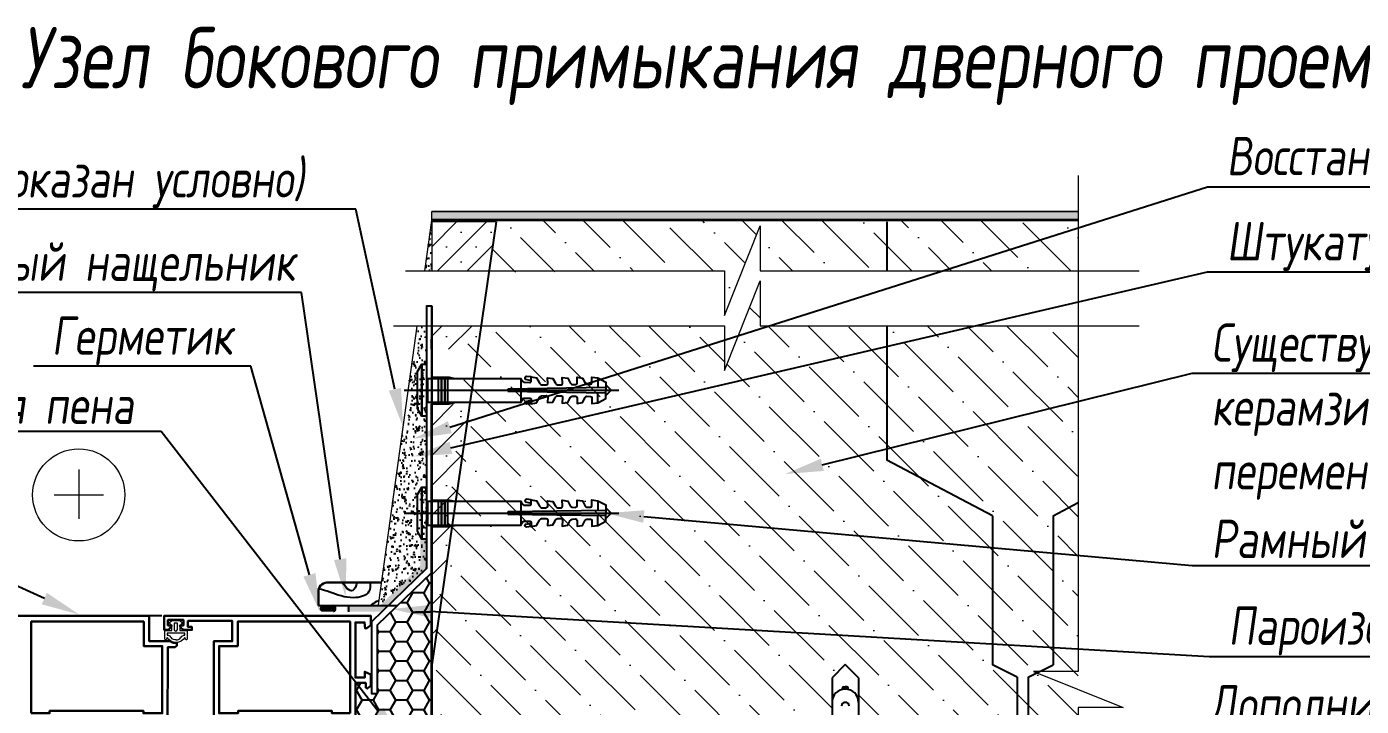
# Model space of a CAD drawing. Header units: millimetres. Extents: x 215300 to 349394, y -116838 to -1602.
# Drawn here: x 268752 to 277463, y -104367 to -99930 of the extents above; entities that cross this region are included whole.
import ezdxf
from ezdxf import colors
from ezdxf.entities.mleader import LeaderData, LeaderLine
from ezdxf.math import Vec2, Vec3

# ---------------------------------------------------------------- set-up
doc = ezdxf.new("R2010")
doc.units = ezdxf.units.MM
for name, color, linetype in [('!!_для разрезов', 7, 'Continuous'), ('_Дюбель', 5, 'Continuous'), ('A-OKNO-RAM', 140, 'Continuous'), ('АР_Таблицы', 250, 'Continuous'), ('Тонкая', 7, 'Continuous')]:
    doc.layers.add(name, color=color, linetype=linetype)
for name, color, linetype, lineweight in [('+АР_Размеры', 252, 'Continuous', 9), ('_Линии для надписей', 5, 'Continuous', 9), ('_Штриховки', 250, 'Continuous', 13), ('PDF _Геометрия', 7, 'Continuous', 0), ('TN-СТЯЖКА', 252, 'Continuous', 15), ('АР_Тонкие', 250, 'Continuous', 5), ('Рисунок', 6, 'Continuous', 35)]:
    doc.layers.add(name, color=color, linetype=linetype, lineweight=lineweight)
doc.styles.add('Архитект', font='isocpeur.ttf', dxfattribs={"width": 0.8, "oblique": 8})

msp = doc.modelspace()

# ---------------------------------------------------------------- hatches: boundary and pattern name
at = {"layer": '!!_для разрезов', "linetype": 'Continuous', "lineweight": 18}
h = msp.add_hatch(dxfattribs=at)
h.set_pattern_fill('SACNCR', color=253, scale=57.83317, angle=-90)
h.set_pattern_definition([(45, (-860933.48, -1068734.45), (97.379378, -97.379378), []), (45, (-860933.48, -1068637.07), (97.379378, -97.379378), [0, -137.715236])])
h.paths.add_polyline_path([(271643.3, -102393.738), (271395.567, -102393.738), (271395.567, -102979.876), (271386.603, -104095.197), (271395.567, -104095.197)])
h.paths.add_polyline_path([(271717.807, -101882.013), (271397.23, -101882.013), (271397.23, -101754.585), (271395.567, -101754.585), (271395.567, -102035.105), (271695.517, -102035.105)])
h.paths.add_polyline_path([(271395.567, -101523.381), (271770.024, -101523.381), (271816.593, -101203.538), (271395.567, -101205.423)])
h = msp.add_hatch()
h.set_pattern_fill('AR-CONC', scale=0.578332, angle=90, style=0)
h.set_pattern_definition([(40, (2359850.68, -3208533.44), (-9.2180785, 105.3631696), [11.017219, -121.189408]), (95, (2359850.68, -3208533.44), (110.4941134, -20.3820435), [8.813775, -96.9515265]), (349.549, (2359849.91, -3208524.66), (101.275532, 84.981507), [9.3631903, -102.9950928]), (43.8158, (2359880.06, -3208533.44), (-24.314411, 156.773603), [16.5258284, -181.784112]), (353.3644, (2359878.03, -3208520.37), (143.094043, 137.298395), [14.0447854, -154.492639]), (98.816, (2359880.06, -3208533.44), (143.0937895, 137.29861), [13.220663, -145.42729]), (69, (2359872.71, -3208518.75), (-59.1433913, 87.6836915), [11.017219, -121.189408]), (124, (2359872.71, -3208518.75), (106.52174, 35.7420722), [8.813775, -96.9515265]), (18.5486, (2359867.79, -3208511.44), (47.3785857, 123.4255223), [9.3631903, -102.9950928]), (52.5, (2359850.68, -3208533.437), (48.9008595, 1.78623717), [0, -95.7763565, 0, -98.420489, 0, -97.3187671]), (82.5, (2359850.68, -3208533.437), (57.9376023, 38.6439291), [0, -56.11436835, 0, -93.5729127, 0, -37.0913037]), (122.5, (2359850.68, -3208566.195), (-3.31311426, 78.41633964), [0, -36.7240631, 0, -114.5790767, 0, -152.0376211]), (132.5, (2359850.68, -3208580.884), (14.7049458, 85.6678015), [0, -47.741282, 0, -76.0922587, 0, -107.9687454])])
h.paths.add_polyline_path([(271395.567, -101135.69), (271395.567, -101192.366), (275615.809, -101192.366), (275615.809, -101135.69)])
h = msp.add_hatch()
h.set_pattern_fill('AR-CONC', scale=0.578332, angle=90, style=0)
h.set_pattern_definition([(40, (2360428.56, -3209310.245), (-9.2180785, 105.3631696), [11.017219, -121.189408]), (95, (2360428.56, -3209310.25), (110.4941134, -20.3820435), [8.813775, -96.9515265]), (349.549, (2360427.79, -3209301.47), (101.275532, 84.981507), [9.3631903, -102.9950928]), (43.8158, (2360457.94, -3209310.25), (-24.314411, 156.773603), [16.5258284, -181.784112]), (353.3644, (2360455.91, -3209297.18), (143.094043, 137.298395), [14.0447854, -154.492639]), (98.816, (2360457.94, -3209310.25), (143.0937895, 137.29861), [13.220663, -145.42729]), (69, (2360450.59, -3209295.56), (-59.1433913, 87.6836915), [11.017219, -121.189408]), (124, (2360450.59, -3209295.56), (106.52174, 35.7420722), [8.813775, -96.9515265]), (18.5486, (2360445.66, -3209288.25), (47.3785857, 123.4255223), [9.3631903, -102.9950928]), (52.5, (2360428.556, -3209310.245), (48.9008595, 1.78623717), [0, -95.7763565, 0, -98.420489, 0, -97.3187671]), (82.5, (2360428.556, -3209310.245), (57.9376023, 38.6439291), [0, -56.11436835, 0, -93.5729127, 0, -37.0913037]), (122.5, (2360428.556, -3209343.003), (-3.31311426, 78.41633964), [0, -36.7240631, 0, -114.5790767, 0, -152.0376211]), (132.5, (2360428.556, -3209357.69), (14.7049458, 85.6678015), [0, -47.741282, 0, -76.0922587, 0, -107.9687454])])
h.paths.add_polyline_path([(271395.567, -101192.366), (271349.655, -101523.381), (271395.567, -101523.381)])
h = msp.add_hatch()
h.set_pattern_fill('AR-CONC', scale=0.578332, angle=90, style=0)
h.set_pattern_definition([(40, (2360659.89, -3209310.245), (-9.2180785, 105.3631696), [11.017219, -121.189408]), (95, (2360659.89, -3209310.25), (110.4941134, -20.3820435), [8.813775, -96.9515265]), (349.549, (2360659.12, -3209301.47), (101.275532, 84.981507), [9.3631903, -102.9950928]), (43.8158, (2360689.27, -3209310.25), (-24.314411, 156.773603), [16.5258284, -181.784112]), (353.3644, (2360687.24, -3209297.18), (143.094043, 137.298395), [14.0447854, -154.492639]), (98.816, (2360689.27, -3209310.25), (143.0937895, 137.29861), [13.220663, -145.42729]), (69, (2360681.92, -3209295.56), (-59.1433913, 87.6836915), [11.017219, -121.189408]), (124, (2360681.92, -3209295.56), (106.52174, 35.7420722), [8.813775, -96.9515265]), (18.5486, (2360676.99, -3209288.25), (47.3785857, 123.4255223), [9.3631903, -102.9950928]), (52.5, (2360659.89, -3209310.245), (48.9008595, 1.78623717), [0, -95.7763565, 0, -98.420489, 0, -97.3187671]), (82.5, (2360659.89, -3209310.245), (57.9376023, 38.6439291), [0, -56.11436835, 0, -93.5729127, 0, -37.0913037]), (122.5, (2360659.89, -3209343.003), (-3.31311426, 78.41633964), [0, -36.7240631, 0, -114.5790767, 0, -152.0376211]), (132.5, (2360659.89, -3209357.69), (14.7049458, 85.6678015), [0, -47.741282, 0, -76.0922587, 0, -107.9687454])])
h.paths.add_polyline_path([(271299.912, -101882.013), (271046.558, -103708.614), (271360.771, -103466.127), (271360.771, -101882.013)])
for points in [[(271060.711, -103708.344), (270840.695, -103708.344), (270840.695, -103748.706), (270910.756, -103748.706), (271070.915, -103748.975), (271360.274, -103464.267), (271360.324, -103275.34), (271321.624, -103275.34), (271321.574, -103447.889)], [(270678.341, -103708.614, 0.69757522), (270677.607, -103748.975), (270754.761, -103748.975, 0.69757522), (270754.026, -103708.614)], [(270678.341, -103708.614, 0.69757522), (270677.607, -103748.975), (270754.761, -103748.975, 0.69757522), (270754.026, -103708.614)]]:
    msp.add_hatch(color=256).paths.add_polyline_path(points)
at = {"ltscale": 100}
h = msp.add_hatch(dxfattribs=at)
h.set_pattern_fill('HONEY', color=256, scale=23.133268, angle=180, style=0)
h.set_pattern_definition([(180, (-90019.696, -1004060.76), (-110.172189, 63.607928), [73.448126, -146.896252]), (60, (-90019.696, -1004060.76), (110.172176, 63.6079507), [73.448126, -146.896252]), (120, (-90019.696, -1004060.76), (-1.3e-05, 127.2158786), [-146.896252, 73.448126])])
h.paths.add_polyline_path([(271042.625, -103835.003), (271395.567, -103495.407), (271395.567, -105142.534), (271104.369, -105142.534), (271104.369, -105024.117), (270894.37, -105024.117), (270901.894, -104213.866), (271003.091, -104213.866), (271003.091, -104282.557), (271042.625, -104282.557)])
at = {"layer": '_Штриховки'}
h = msp.add_hatch(dxfattribs=at)
h.set_pattern_fill('ANSI36', color=256, scale=57.83317, style=0)
h.set_pattern_definition([(135, (373575, -116693.16), (-97.37938, 357.05772), [459.0508, -91.81016, 0, -91.81016])])
h.paths.add_polyline_path([(271768.522, -101533.692), (273305.666, -101523.381), (273305.666, -101815.797), (273538.798, -101230.965), (273538.798, -101523.381), (275615.809, -101523.381), (275615.809, -101192.366), (271821.308, -101192.366)])
h.paths.add_polyline_path([(273305.666, -101882.013), (271645.11, -101882.013), (271395.567, -104095.197), (271395.567, -105023.491), (272788.19, -105714.526), (274008.347, -105714.526), (274008.347, -104181.498), (274095.096, -104094.749), (274181.845, -104181.498), (274181.845, -105714.526), (275615.809, -105714.526), (275615.809, -101882.013), (273538.798, -101882.013), (273538.798, -101589.598), (273305.666, -102174.429)])

# ---------------------------------------------------------------- linework, layer by layer
at = {"layer": '!!_для разрезов', "color": 251, "linetype": 'Continuous', "lineweight": 18}
for points in [[(271770.024, -101523.381), (271816.593, -101203.538), (271395.567, -101205.423), (271395.567, -101523.381)], [(271395.567, -101754.585), (271395.567, -102035.105)], [(271395.567, -102393.738), (271395.567, -102979.876), (271395.567, -102979.876), (271395.567, -104095.197), (271717.807, -101882.013)], [(271395.567, -104095.197), (271394.112, -104863.271), (271395.567, -105023.491), (272771.997, -105674.043), (272788.19, -105714.526), (271395.567, -105714.526), (271395.567, -104095.197)]]:
    msp.add_lwpolyline(points, dxfattribs=at)
at = {"layer": '+АР_Размеры', "ltscale": 100}
for points in [[(275615.809, -100901.596), (275615.809, -104140.437), (275323.393, -104140.437), (275908.224, -104373.57), (275615.809, -104373.57), (275615.809, -108703.435)], [(271224.466, -101523.381), (273305.666, -101523.381), (273305.666, -101815.797), (273538.798, -101230.965), (273538.798, -101523.381), (276012.932, -101523.381)], [(271145.355, -101882.013), (273305.666, -101882.013), (273305.666, -102174.429), (273538.798, -101589.598), (273538.798, -101882.013), (276012.932, -101882.013)], [(269091.333, -102821.32), (269091.333, -103143.069)], [(268930.459, -102986.68), (269252.208, -102986.68)]]:
    msp.add_lwpolyline(points, dxfattribs=at)
msp.add_circle((269091.333, -102986.68), 300.712, dxfattribs=at)
for p, q in [((271395.567, -101754.585, 0), (271395.567, -105017.334)), ((271397.23, -102218.062), (271509.553, -102218.062)), ((271509.553, -102218.062), (271546.493, -102225.638)), ((272479.249, -102221.998), (272479.249, -102286.343)), ((272531.291, -102268.975), (272566.586, -102303.39)), ((271215.118, -102303.39), (272616.738, -102303.39)), ((272531.291, -102285.543), (271892.526, -102295.364)), ((271892.526, -102295.364), (271892.526, -102303.39)), ((272531.291, -102321.237), (271892.526, -102311.416)), ((272479.249, -102384.782), (272479.249, -102320.436)), ((272531.291, -102337.805), (272566.586, -102303.39)), ((271397.23, -102391.042), (271509.553, -102391.042)), ((271509.553, -102391.042), (271546.493, -102384.284)), ((271397.23, -103020.297), (271509.553, -103020.297)), ((271509.553, -103020.297), (271546.493, -103027.873)), ((272479.249, -103024.233), (272479.249, -103088.578)), ((271215.118, -103105.625), (272616.738, -103105.625)), ((272531.291, -103087.778), (271892.526, -103097.599)), ((271892.526, -103097.599), (271892.526, -103105.625)), ((272531.291, -103123.471), (271892.526, -103113.651)), ((272479.249, -103187.017), (272479.249, -103122.671)), ((272531.291, -103071.21), (272566.586, -103105.625)), ((272531.291, -103140.039), (272566.586, -103105.625)), ((271397.23, -103193.277), (271509.553, -103193.277)), ((271509.553, -103193.277), (271546.493, -103186.519)), ((270655.487, -103708.614), (271168.393, -103708.614)), ((270655.487, -103708.614), (271168.393, -103708.614)), ((270855.013, -103748.975), (270855.013, -103708.614))]:
    msp.add_line(p, q)
at = {"lineweight": 30}
for p, q in [((270723.111, -103557.583), (271067.506, -103557.583)), ((270655.487, -103708.614), (270655.487, -103610.744))]:
    msp.add_line(p, q, dxfattribs=at)
at = {"ltscale": 100}
msp.add_line((271290.342, -103748.975), (271395.567, -103748.975), dxfattribs=at)
at = {"const_width": 8.675}
for points in [[(271395.567, -101135.69), (275615.809, -101135.69)], [(271349.655, -101523.381), (271395.567, -101192.366)], [(271046.558, -103708.614), (271299.912, -101882.013)]]:
    msp.add_lwpolyline(points, dxfattribs=at)
for points in [[(271397.23, -103493.807), (271397.23, -101754.585), (271360.771, -101754.585), (271360.771, -103466.127), (271003.091, -103815.159), (271003.091, -104282.557), (271042.625, -104282.557), (271042.625, -103835.003)], [(271331.188, -102473.089), (271301.925, -102421.618), (271301.925, -102181.798), (271331.188, -102133.594)], [(271331.188, -102133.594), (271360.771, -102133.643), (271360.771, -102473.137), (271331.188, -102473.089)], [(271369.173, -102225.638), (271978.209, -102225.638), (271978.209, -102384.284), (271369.173, -102384.284)], [(271459.226, -102225.638), (271438.255, -102225.638), (271438.255, -102384.284), (271459.226, -102384.284)], [(271480.198, -102225.638), (271459.226, -102225.638), (271459.226, -102384.284), (271480.198, -102384.284)], [(271501.169, -102225.638), (271480.198, -102225.638), (271480.198, -102384.284), (271501.169, -102384.284)], [(271331.188, -103275.324), (271301.925, -103223.852), (271301.925, -102984.033), (271331.188, -102935.829)], [(271331.188, -102935.829), (271360.771, -102935.878), (271360.771, -103275.372), (271331.188, -103275.324)], [(271369.173, -103027.873), (271978.209, -103027.873), (271978.209, -103186.519), (271369.173, -103186.519)], [(271459.226, -103027.873), (271438.255, -103027.873), (271438.255, -103186.519), (271459.226, -103186.519)], [(271480.198, -103027.873), (271459.226, -103027.873), (271459.226, -103186.519), (271480.198, -103186.519)], [(271501.169, -103027.873), (271480.198, -103027.873), (271480.198, -103186.519), (271501.169, -103186.519)]]:
    msp.add_lwpolyline(points, close=True)
for points in [[(271978.209, -102225.638, 0.13729106), (271997.439, -102251.203), (272035.935, -102251.672, 0.46714389), (272044.368, -102243.215), (272044.486, -102215.42), (272079.777, -102222.061), (272096.626, -102252.563, 0.20387197), (272112.938, -102268.097), (272141.62, -102268.788, 0.32098307), (272152.572, -102258.366), (272151.199, -102222.513), (272185.938, -102226.442), (272201.227, -102253.523, 0.30995909), (272217.523, -102267.708), (272237.198, -102267.743, 0.57018912), (272248.495, -102256.021), (272247.534, -102219.033), (272284.449, -102224.122), (272297.254, -102250.662, 0.23444999), (272313.228, -102265.158), (272334.84, -102265.635, 0.34499151), (272344.565, -102256.178), (272344.302, -102218.042), (272379.522, -102223.558), (272397.959, -102257.199, 0.20583325), (272407.684, -102264.291), (272431.339, -102263.766, 0.41139008), (272441.59, -102254.572), (272441.327, -102217.533), (272479.249, -102221.998), (272531.291, -102250.106), (272531.291, -102303.39, 6.88764558)], [(272044.486, -102215.42), (272015.274, -102212.86, 0.70861554), (272007.287, -102230.496), (272044.386, -102238.907)], [(271978.209, -102381.142, -0.13729106), (271997.439, -102355.577), (272035.935, -102355.108, -0.46714389), (272044.368, -102363.565), (272044.486, -102391.359), (272079.777, -102384.718), (272096.626, -102354.217, -0.20387197), (272112.938, -102338.682), (272141.62, -102337.992, -0.32098307), (272152.572, -102348.413), (272151.199, -102384.267), (272185.938, -102380.338), (272201.227, -102353.256, -0.30995909), (272217.523, -102339.071), (272237.198, -102339.037, -0.57018912), (272248.495, -102350.758), (272247.534, -102387.747), (272284.449, -102382.658), (272297.254, -102356.118, -0.23444999), (272313.228, -102341.621), (272334.84, -102341.145, -0.34499151), (272344.565, -102350.602), (272344.302, -102388.738), (272379.522, -102383.221), (272397.959, -102349.581, -0.20583325), (272407.684, -102342.488), (272431.339, -102343.014, -0.41139008), (272441.59, -102352.208), (272441.327, -102389.247), (272479.249, -102384.782), (272531.291, -102356.674), (272531.291, -102303.39, -6.88764558)], [(272044.486, -102391.359), (272015.274, -102393.92, -0.70861554), (272007.287, -102376.283), (272044.386, -102367.872)], [(271978.209, -103027.873, 0.13729106), (271997.439, -103053.437), (272035.935, -103053.906, 0.46714389), (272044.368, -103045.45), (272044.486, -103017.655), (272079.777, -103024.296), (272096.626, -103054.798, 0.20387197), (272112.938, -103070.332), (272141.62, -103071.023, 0.32098307), (272152.572, -103060.601), (272151.199, -103024.748), (272185.938, -103028.677), (272201.227, -103055.758, 0.30995909), (272217.523, -103069.943), (272237.198, -103069.977, 0.57018912), (272248.495, -103058.256), (272247.534, -103021.268), (272284.449, -103026.356), (272297.254, -103052.896, 0.23444999), (272313.228, -103067.393), (272334.84, -103067.87, 0.34499151), (272344.565, -103058.413), (272344.302, -103020.277), (272379.522, -103025.793), (272397.959, -103059.434, 0.20583325), (272407.684, -103066.526), (272431.339, -103066.001, 0.41139008), (272441.59, -103056.807), (272441.327, -103019.768), (272479.249, -103024.233), (272531.291, -103052.341), (272531.291, -103105.625, 6.88764558)], [(272044.486, -103017.655), (272015.274, -103015.095, 0.70861554), (272007.287, -103032.731), (272044.386, -103041.142)], [(271978.209, -103183.376, -0.13729106), (271997.439, -103157.812), (272035.935, -103157.343, -0.46714389), (272044.368, -103165.799), (272044.486, -103193.594), (272079.777, -103186.953), (272096.626, -103156.451, -0.20387197), (272112.938, -103140.917), (272141.62, -103140.226, -0.32098307), (272152.572, -103150.648), (272151.199, -103186.501), (272185.938, -103182.572), (272201.227, -103155.491, -0.30995909), (272217.523, -103141.306), (272237.198, -103141.272, -0.57018912), (272248.495, -103152.993), (272247.534, -103189.982), (272284.449, -103184.893), (272297.254, -103158.353, -0.23444999), (272313.228, -103143.856), (272334.84, -103143.38, -0.34499151), (272344.565, -103152.837), (272344.302, -103190.973), (272379.522, -103185.456), (272397.959, -103151.816, -0.20583325), (272407.684, -103144.723), (272431.339, -103145.249, -0.41139008), (272441.59, -103154.443), (272441.327, -103191.482), (272479.249, -103187.017), (272531.291, -103158.909), (272531.291, -103105.625, -6.88764558)], [(272044.486, -103193.594), (272015.274, -103196.154, -0.70861554), (272007.287, -103178.518), (272044.386, -103170.107)]]:
    msp.add_lwpolyline(points, format="xyb")
at = {"lineweight": 30}
msp.add_arc((270717.604, -103620.168), 62.827, 84.9708967, 171.372415, dxfattribs=at)
msp.add_arc((270746.967, -103728.93), 21.507, 291.2449673, 70.8396676)
msp.add_arc((270746.967, -103728.93), 21.507, 291.2449673, 70.8396676)
for points, knots in [([(270993.124, -103557.583), (270993.771, -103579.256), (270995.601, -103640.598), (270858.696, -103672.969), (270757.463, -103627.814), (270683.023, -103606.149), (270658.262, -103599.533)], [0, 0, 0, 0, 64.72057442, 183.17682664, 353.06472919, 436.18938341, 436.18938341, 436.18938341, 436.18938341]), ([(270905.709, -103557.583), (270904.964, -103573.242), (270878.983, -103641.127), (270839.353, -103597.876), (270809.777, -103557.583)], [32.80519013, 32.80519013, 32.80519013, 32.80519013, 75.16895584, 182.81129936, 182.81129936, 182.81129936, 182.81129936]), ([(271051.107, -103676.129), (271045.884, -103678.047), (271026.247, -103686.222), (271007.879, -103699.491), (270995.222, -103708.614)], [188.61808624, 188.61808624, 188.61808624, 188.61808624, 203.20601292, 243.42108842, 243.42108842, 243.42108842, 243.42108842])]:
    msp.add_open_spline(points, degree=3, knots=knots)
at = {"layer": '_Дюбель'}
for p, q in [((274095.096, -104094.749), (274008.347, -104181.498)), ((274181.845, -104181.498), (274095.096, -104094.749)), ((274008.347, -104181.498), (274008.347, -107299.185)), ((274181.845, -104181.498), (274181.845, -107299.185)), ((274076.171, -104255.591), (274076.171, -104246.534)), ((274076.171, -104246.534), (274095.096, -104246.534)), ((274084.263, -104238.443), (274095.096, -104238.443)), ((274095.096, -104254.119), (274095.016, -104254.119)), ((274105.93, -104238.443), (274095.096, -104238.443)), ((274114.021, -104246.534), (274095.096, -104246.534)), ((274095.096, -104254.119), (274095.176, -104254.119)), ((274114.021, -104255.591), (274114.021, -104246.534)), ((274094.531, -104340.811), (274095.096, -104340.811)), ((274095.661, -104340.811), (274095.096, -104340.811))]:
    msp.add_line(p, q, dxfattribs=at)
for centre, radius, start, end in [((274095.039, -104340.811), 86.692, 90, 180), ((274084.263, -104246.534), 8.091, 90, 180), ((274095.153, -104340.811), 86.692, 0, 90), ((274105.93, -104246.534), 8.091, 0, 90), ((274094.531, -104365.085), 24.274, 90, 180), ((274095.661, -104365.085), 24.274, 0, 90)]:
    msp.add_arc(centre, radius, start, end, dxfattribs=at)
at = {"layer": '_Линии для надписей'}
msp.add_lwpolyline([(271395.567, -103756.684), (271395.567, -103756.684), (271395.567, -105142.534), (271395.567, -105142.534)], close=True, dxfattribs=at)
at = {"layer": 'A-OKNO-RAM', "color": 8}
msp.add_line((269632.818, -103776.392, 0), (267678.284, -103776.392, 0), dxfattribs=at)
at = {"layer": 'PDF _Геометрия', "lineweight": 30}
msp.add_lwpolyline([(269552.901, -103776.392), (268645.656, -103776.392)], dxfattribs=at)
for points in [[(268781.635, -104412.373), (268781.635, -103812.988), (269515.51, -103812.988), (269515.51, -103974.006), (269636.657, -103974.006), (269636.657, -104412.373), (269513.328, -104412.373), (269513.328, -104396.592), (268900.848, -104396.592), (268900.848, -104412.373)], [(270863.104, -104412.373), (270863.104, -103812.988), (270129.229, -103812.988), (270129.229, -103974.006), (270008.083, -103974.006), (270008.083, -104412.373), (270131.412, -104412.373), (270131.412, -104396.592), (270743.892, -104396.592), (270743.892, -104412.373)]]:
    msp.add_lwpolyline(points, close=True, dxfattribs=at)
for points in [[(269671.917, -104524.847), (269671.967, -103981.241), (269719.537, -103981.241), (269731.585, -103971.361), (269731.585, -103953.147), (269718.66, -103953.147, -0.13894999), (269688.002, -103942.341), (269551.495, -103942.341), (269551.495, -103776.392)], [(269972.823, -104524.847), (269972.823, -103942.341), (270093.245, -103942.341), (270093.245, -103809.219), (269803.778, -103809.543), (269803.804, -103848.713), (269830.476, -103848.7), (269830.484, -103868.003), (269776.766, -103868.004, -0.25384224), (269752.194, -103838.661), (269775.129, -103838.673), (269775.111, -103802.585), (269673.827, -103802.585), (269673.815, -103838.627), (269697.939, -103838.499, -0.20486609), (269674.118, -103867.333), (269648.063, -103867.337), (269648.133, -103776.392), (270999.083, -103776.392), (270999.083, -103837.832), (270971.718, -103856.89), (270960.427, -103858.531), (270957.426, -103818.481), (270897.217, -103818.481), (270897.217, -104178.656), (270958.769, -104178.656), (270958.769, -104140.745), (270997.828, -104158.387), (270997.828, -104233.196), (270974.561, -104250.838), (270964.984, -104243.894), (270964.984, -104213.866), (270898.132, -104213.866), (270898.132, -104526.903)]]:
    msp.add_lwpolyline(points, format="xyb", dxfattribs=at)
at = {"layer": 'PDF _Геометрия', "lineweight": 15}
for points in [[(269726.369, -103951.168, -0.2581667), (269669.095, -103917.916), (269664.736, -103928.863, -0.77957365), (269653.377, -103927.557), (269653.377, -103871.727), (269699.267, -103871.727), (269699.267, -103840.063), (269682.46, -103820.786), (269699.653, -103807.222), (269750.586, -103807.222), (269767.779, -103820.786), (269750.584, -103840.508), (269750.584, -103871.727), (269799.361, -103871.727), (269799.361, -103927.557, -0.77957365), (269788.002, -103928.863), (269783.643, -103917.916, -0.2581667), (269726.369, -103951.168, 0.22887573)], [(269726.369, -103933.57, -0.25574136), (269696.245, -103919.347, 0.08882844), (269676.685, -103901.923)], [(269726.369, -103933.57, 0.25574136), (269756.493, -103919.347, -0.08882844), (269776.053, -103901.923)]]:
    msp.add_lwpolyline(points, format="xyb", dxfattribs=at)
msp.add_lwpolyline([(269736.869, -103823.075), (269713.371, -103823.075), (269713.371, -103865.389, 0.83060636), (269736.869, -103865.917)], format="xyb", close=True, dxfattribs=at)
msp.add_lwpolyline([(269776.053, -103901.923), (269784.514, -103901.923), (269784.514, -103889.199), (269668.224, -103889.199), (269668.224, -103901.923), (269676.685, -103901.923)], dxfattribs=at)
at = {"layer": 'TN-СТЯЖКА'}
msp.add_lwpolyline([(271395.567, -101192.366), (271395.567, -101135.69), (275615.809, -101135.69), (275615.809, -101192.366)], close=True, dxfattribs=at)
at = {"layer": 'Рисунок'}
for p, q in [((275615.809, -101192.366), (271395.567, -101192.366)), ((271395.567, -102035.105), (271395.567, -101969.175)), ((271395.567, -105714.526), (271395.567, -102393.738))]:
    msp.add_line(p, q, dxfattribs=at)
at = {"layer": 'Тонкая', "ltscale": 100}
for p, q in [((271816.593, -101203.538), (271395.567, -104095.197)), ((274367.036, -101203.538), (274367.036, -101523.381)), ((274367.036, -101882.013), (274367.036, -102759.251)), ((275055.25, -103123.6), (274367.036, -102759.251)), ((275451.645, -103123.6), (275615.809, -103036.689)), ((275055.25, -103123.6), (275055.25, -104095.197)), ((275451.645, -103123.6), (275451.645, -104095.197)), ((275217.183, -104176.163), (275055.25, -104095.197)), ((275289.712, -104176.163), (275451.645, -104095.197)), ((275217.183, -104176.163), (275217.183, -104483.836)), ((275289.712, -104176.163), (275289.712, -104483.836))]:
    msp.add_line(p, q, dxfattribs=at)

# ---------------------------------------------------------------- texts
at = {"layer": 'АР_Таблицы', "lineweight": 9, "insert": (273229.617, -100186.731), "char_height": 400, "width": 9573.43855, "attachment_point": 5, "style": 'Архитект'}
msp.add_mtext('Узел бокового примыкания дверного проема ', dxfattribs=at)

# ---------------------------------------------------------------- leaders
at = {"layer": 'АР_Таблицы', "lineweight": 9}
ml = msp.add_multileader_mtext('Standard', dxfattribs=at)
ml.set_content('\\pxsm1,ql;Внутренний откос (показан условно)', color=256, style='Архитект')
ml.set_leader_properties()
ml.build(insert=Vec2(0, 0))
ml.multileader.update_dxf_attribs({"text_left_attachment_type": 6, "text_right_attachment_type": 6, "dogleg_length": 100, "arrow_head_size": 250})
ctx = ml.context
ctx.base_point, ctx.char_height, ctx.arrow_head_size, ctx.landing_gap_size, ctx.plane_origin, ctx.plane_x_axis = Vec3(270799.139, -101120.079), 250, 250, 25, Vec3(256681.145, -77102.853), Vec3(-1, 0)
ctx.left_attachment, ctx.right_attachment = 6, 6
notes = []
notes.append((ctx, [(1, (1, 1, 0), (270899.139, -101120.079), (-1, 0), 100, [(0, [(271208.453, -102541.398)], 0, [])])]))
ctx.mtext.insert, ctx.mtext.width, ctx.mtext.defined_height, ctx.mtext.flow_direction = Vec3(265996.571, -100795.079), 4915.01488, 891.717, 5
ml = msp.add_multileader_mtext('Standard', dxfattribs=at)
ml.set_content('\\pxsm1,ql;Декоративный нащельник', color=256, style='Архитект')
ml.set_leader_properties()
ml.build(insert=Vec2(0, 0))
ml.multileader.update_dxf_attribs({"text_left_attachment_type": 6, "text_right_attachment_type": 6, "dogleg_length": 100, "arrow_head_size": 250})
ctx = ml.context
ctx.base_point, ctx.char_height, ctx.arrow_head_size, ctx.landing_gap_size, ctx.plane_origin, ctx.plane_x_axis = Vec3(270446.583, -101664.266), 250, 250, 25, Vec3(254933.938, -77026.504), Vec3(-1, 0)
ctx.left_attachment, ctx.right_attachment = 6, 6
notes.append((ctx, [(1, (1, 1, 0), (270546.583, -101664.266), (-1, 0), 100, [(0, [(270833.953, -103653.238)], 0, [])])]))
ctx.mtext.insert, ctx.mtext.width, ctx.mtext.defined_height, ctx.mtext.flow_direction = Vec3(267161.178, -101339.266), 4915.01488, 660.993, 5
at = {"layer": 'АР_Тонкие'}
ml = msp.add_multileader_mtext('Standard', dxfattribs=at)
ml.set_content('\\pxsm1,ql;Восстановление стены ц.п. раствор', color=256, style='Архитект')
ml.set_leader_properties()
ml.build(insert=Vec2(0, 0))
ml.multileader.update_dxf_attribs({"text_left_attachment_type": 6, "text_right_attachment_type": 6, "dogleg_length": 100, "arrow_head_size": 250})
ctx = ml.context
ctx.base_point, ctx.char_height, ctx.arrow_head_size, ctx.landing_gap_size, ctx.plane_origin, ctx.plane_x_axis = Vec3(281214.296, -100974.294), 250, 250, 25, Vec3(258528.833, -76116.752), Vec3(-1, 0)
ctx.left_attachment, ctx.right_attachment = 6, 6
notes.append((ctx, [(0, (1, 1, 0), (276458.89, -100974.294), (1, 0), 100, [(0, [(271275.519, -102620.517)], 0, [])])]))
ctx.mtext.insert, ctx.mtext.width, ctx.mtext.defined_height, ctx.mtext.flow_direction = Vec3(276583.89, -100649.294), 5239.05012, 660.993, 5
ml = msp.add_multileader_mtext('Standard', dxfattribs=at)
ml.set_content('\\pxsm1,ql;Штукатурный слой внутреннего откоса ', color=256, style='Архитект')
ml.set_leader_properties()
ml.build(insert=Vec2(0, 0))
ml.multileader.update_dxf_attribs({"text_left_attachment_type": 6, "text_right_attachment_type": 6, "dogleg_length": 100, "arrow_head_size": 250})
ctx = ml.context
ctx.base_point, ctx.char_height, ctx.arrow_head_size, ctx.landing_gap_size, ctx.plane_origin, ctx.plane_x_axis = Vec3(281684.025, -101530.857), 250, 250, 25, Vec3(256089.068, -77102.853), Vec3(-1, 0)
ctx.left_attachment, ctx.right_attachment = 6, 6
notes.append((ctx, [(0, (1, 1, 0), (276458.89, -101530.857), (1, 0), 100, [(0, [(271277.241, -102735.797)], 0, [])])]))
ctx.mtext.insert, ctx.mtext.width, ctx.mtext.defined_height, ctx.mtext.flow_direction = Vec3(276583.89, -101205.857), 5366.47425, 660.993, 5
ml = msp.add_multileader_mtext('Standard', dxfattribs=at)
ml.set_content('\\pxsm1,ql;Герметик', color=256, style='Архитект')
ml.set_leader_properties()
ml.build(insert=Vec2(0, 0))
ml.multileader.update_dxf_attribs({"text_left_attachment_type": 6, "text_right_attachment_type": 6, "dogleg_length": 100, "arrow_head_size": 250})
ctx = ml.context
ctx.base_point, ctx.char_height, ctx.arrow_head_size, ctx.landing_gap_size, ctx.plane_origin, ctx.plane_x_axis = Vec3(270113.922, -102146.3), 250, 250, 25, Vec3(254303.067, -78138.284), Vec3(-1, 0)
ctx.left_attachment, ctx.right_attachment = 6, 6
notes.append((ctx, [(1, (1, 1, 0), (270213.922, -102146.3), (-1, 0), 100, [(0, [(270665.192, -103748.975)], 0, [])])]))
ctx.mtext.insert, ctx.mtext.width, ctx.mtext.defined_height, ctx.mtext.flow_direction = Vec3(268913.786, -101821.3), 4915.01488, 660.993, 5
ml = msp.add_multileader_mtext('Standard', dxfattribs=at)
ml.set_content('\\pxqlsm1;Существующие наружные несущие стены из керамзитобетонных панелей, 1400 кг/м3, переменной толщины -400 мм...500 мм  ', color=256, style='Архитект')
ml.set_leader_properties()
ml.build(insert=Vec2(0, 0))
ml.multileader.update_dxf_attribs({"text_left_attachment_type": 6, "text_right_attachment_type": 6, "dogleg_length": 100, "arrow_head_size": 250})
ctx = ml.context
ctx.base_point, ctx.char_height, ctx.arrow_head_size, ctx.landing_gap_size, ctx.plane_origin, ctx.plane_x_axis = Vec3(282063.779, -102191.85), 250, 250, 25, Vec3(258878.973, -84664.949), Vec3(-1, 0)
ctx.left_attachment, ctx.right_attachment = 6, 6
notes.append((ctx, [(0, (1, 1, 0), (276358.644, -102191.85), (1, 0), 100, [(0, [(273702.304, -102850.263)], 0, [])])]))
ctx.mtext.insert, ctx.mtext.width, ctx.mtext.defined_height, ctx.mtext.flow_direction = Vec3(276483.644, -101866.85), 5832.10016, 1281.572, 5
ml = msp.add_multileader_mtext('Standard', dxfattribs=at)
ml.set_content('\\pxsm1,ql;Монтажная пена', color=256, style='Архитект')
ml.set_leader_properties()
ml.build(insert=Vec2(0, 0))
ml.multileader.update_dxf_attribs({"text_left_attachment_type": 6, "text_right_attachment_type": 6, "dogleg_length": 100, "arrow_head_size": 250})
ctx = ml.context
ctx.base_point, ctx.char_height, ctx.arrow_head_size, ctx.landing_gap_size, ctx.plane_origin, ctx.plane_x_axis = Vec3(269528.83, -102572.989), 250, 250, 25, Vec3(254002.832, -84044.146), Vec3(-1, 0)
ctx.left_attachment, ctx.right_attachment = 6, 6
notes.append((ctx, [(1, (1, 1, 0), (269628.83, -102572.989), (-1, 0), 100, [(0, [(271200.989, -104599.691)], 0, [])])]))
ctx.mtext.insert, ctx.mtext.width, ctx.mtext.defined_height, ctx.mtext.flow_direction = Vec3(267388.695, -102272.989), 4915.01488, 660.993, 5
ml = msp.add_multileader_mtext('Standard', dxfattribs=at)
ml.set_content('\\pxsm1,ql;Дверной блок', color=256, style='Архитект')
ml.set_leader_properties()
ml.build(insert=Vec2(0, 0))
ml.multileader.update_dxf_attribs({"text_left_attachment_type": 6, "text_right_attachment_type": 6, "dogleg_length": 100, "arrow_head_size": 250})
ctx = ml.context
ctx.base_point, ctx.char_height, ctx.arrow_head_size, ctx.landing_gap_size, ctx.plane_origin, ctx.plane_x_axis = Vec3(268171.044, -103390.918), 250, 250, 25, Vec3(289966.406, -60751.186), Vec3(-1, 0)
ctx.left_attachment, ctx.right_attachment = 6, 6
notes.append((ctx, [(1, (1, 1, 0), (268271.044, -103390.918), (-1, 0), 100, [(0, [(269094.438, -103767.693)], 0, [])])]))
ctx.mtext.insert, ctx.mtext.width, ctx.mtext.defined_height, ctx.mtext.flow_direction = Vec3(266445.638, -103065.918), 8498.60878, 1142.931, 5
ml = msp.add_multileader_mtext('Standard', dxfattribs=at)
ml.set_content('\\pxsm1,ql;Рамный дюбель (см. поставщиков окон) ', color=256, style='Архитект')
ml.set_leader_properties()
ml.build(insert=Vec2(0, 0))
ml.multileader.update_dxf_attribs({"text_left_attachment_type": 6, "text_right_attachment_type": 6, "dogleg_length": 100, "arrow_head_size": 250})
ctx = ml.context
ctx.base_point, ctx.char_height, ctx.arrow_head_size, ctx.landing_gap_size, ctx.plane_origin, ctx.plane_x_axis = Vec3(281616.077, -103448.422), 250, 250, 25, Vec3(259547.653, -76154.783), Vec3(-1, 0)
ctx.left_attachment, ctx.right_attachment = 6, 6
notes.append((ctx, [(0, (1, 1, 0), (276358.644, -103448.422), (1, 0), 100, [(0, [(272531.291, -103105.625)], 0, [])])]))
ctx.mtext.insert, ctx.mtext.width, ctx.mtext.defined_height, ctx.mtext.flow_direction = Vec3(276483.644, -103148.422), 6246.3328, 580.247, 5
ml = msp.add_multileader_mtext('Standard', dxfattribs=at)
ml.set_content('\\pxsm1,ql;Стеклопакет', color=256, style='Архитект')
ml.set_leader_properties()
ml.build(insert=Vec2(0, 0))
ml.multileader.update_dxf_attribs({"text_left_attachment_type": 6, "text_right_attachment_type": 6, "dogleg_length": 100, "arrow_head_size": 250})
ctx = ml.context
ctx.base_point, ctx.char_height, ctx.arrow_head_size, ctx.landing_gap_size, ctx.plane_origin, ctx.plane_x_axis = Vec3(266363.029, -103871.681, 0), 250, 250, 25, Vec3(288954.732, -61056.727, 0), Vec3(-1, 0)
ctx.left_attachment, ctx.right_attachment = 6, 6
notes.append((ctx, [(1, (1, 1, 0), (266463.029, -103871.681, 0), (-1, 0), 100, [(0, [(267899.54, -104172.835, 0)], 0, [])])]))
ctx.mtext.insert, ctx.mtext.width, ctx.mtext.defined_height, ctx.mtext.flow_direction = Vec3(264702.893, -103571.681, 0), 8498.60878, 1142.931, 5
ml = msp.add_multileader_mtext('Standard', dxfattribs=at)
ml.set_content('\\pxsm1,ql;Пароизоляционная лента', color=256, style='Архитект')
ml.set_leader_properties()
ml.build(insert=Vec2(0, 0))
ml.multileader.update_dxf_attribs({"text_left_attachment_type": 6, "text_right_attachment_type": 6, "dogleg_length": 100, "arrow_head_size": 250})
ctx = ml.context
ctx.base_point, ctx.char_height, ctx.arrow_head_size, ctx.landing_gap_size, ctx.plane_origin, ctx.plane_x_axis = Vec3(279804.512, -104040.703), 250, 250, 25, Vec3(255497.655, -77026.504), Vec3(-1, 0)
ctx.left_attachment, ctx.right_attachment = 6, 6
notes.append((ctx, [(0, (1, 1, 0), (276469.377, -104040.703), (1, 0), 100, [(0, [(271133.579, -103731.384)], 0, [])])]))
ctx.mtext.insert, ctx.mtext.width, ctx.mtext.defined_height, ctx.mtext.flow_direction = Vec3(276594.377, -103715.703), 5326.9617, 660.993, 5
ml = msp.add_multileader_mtext('Standard', dxfattribs=at)
ml.set_content('Дополнительный слой - минераловатные плиты Фасад БАТТС, (плотностью -  128 кг/м3), переменной толщины', color=256, style='Архитект')
ml.set_leader_properties()
ml.build(insert=Vec2(0, 0))
ml.multileader.update_dxf_attribs({"text_left_attachment_type": 6, "text_right_attachment_type": 6, "dogleg_length": 100, "arrow_head_size": 250})
ctx = ml.context
ctx.base_point, ctx.char_height, ctx.arrow_head_size, ctx.landing_gap_size, ctx.plane_origin, ctx.plane_x_axis = Vec3(282594.389, -104553.107), 250, 250, 25, Vec3(257298.529, -87371.673), Vec3(-1, 0)
ctx.left_attachment, ctx.right_attachment = 6, 6
notes.append((ctx, [(0, (1, 1, 0), (276345.334, -104553.107), (1, 0), 100, [(0, [(271669.189, -105397.295)], 0, [])])]))
ctx.mtext.insert, ctx.mtext.width, ctx.mtext.flow_direction = Vec3(276470.334, -104228.107), 6414.2453, 5
for ctx, leaders in notes:
    for number, flags, end, landing, length, lines in leaders:
        leader = LeaderData()
        leader.index, (leader.has_last_leader_line, leader.has_dogleg_vector, leader.attachment_direction) = number, flags
        leader.last_leader_point, leader.dogleg_vector, leader.dogleg_length = Vec3(end), Vec3(landing), length
        for number, points, colour, breaks in lines:
            line = LeaderLine()
            line.index, line.vertices, line.color, line.breaks = number, Vec3.list(points), colors.encode_raw_color(colour), breaks
            leader.lines.append(line)
        ctx.leaders.append(leader)

doc.saveas('drawing.dxf')
